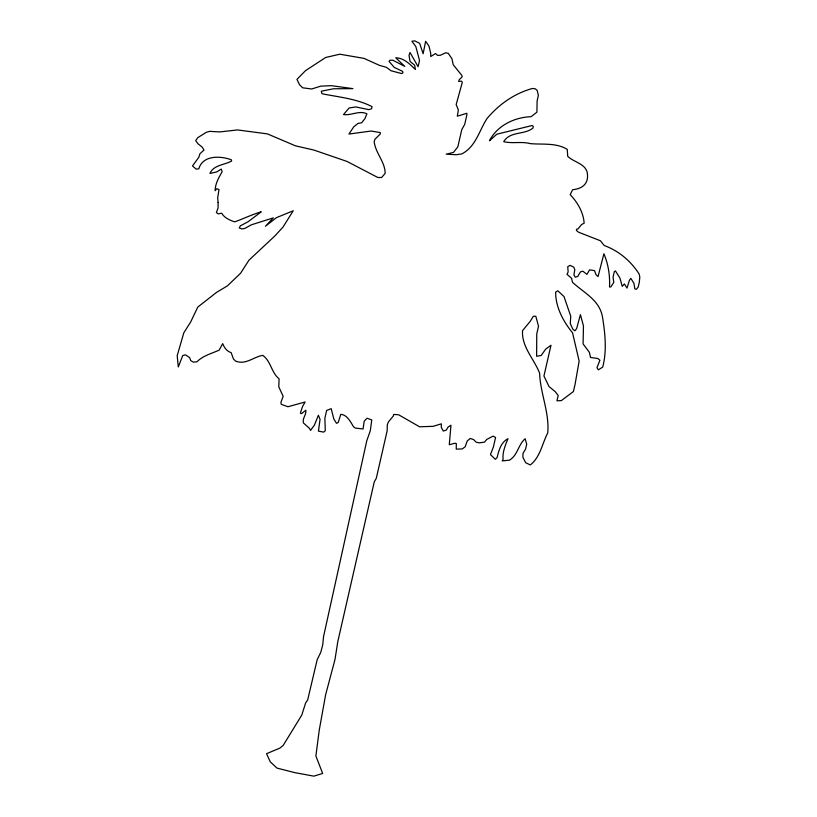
<?xml version="1.0" encoding="UTF-8"?>
<svg xmlns="http://www.w3.org/2000/svg" width="817" height="817" viewBox="0 0 817 817"><rect width="100%" height="100%" fill="white"/><g stroke="black" fill="none" stroke-linecap="round" stroke-linejoin="round"><path stroke-width="1.23" d="M218.108 202.493L218.078 207.875L216.403 212.583L218.2 213.891L221.662 213.186C224.379 217.914 229.72 220.192 234.663 221.867C243.507 218.742 251.973 214.534 261.246 211.797L248.184 221.683L240.341 225.86L239.248 228.004L242.026 228.944L244.855 228.403L251.37 224.808L273.338 217.873L265.433 226.238L276.381 217.679L293.252 210.766L282.876 227.249L274.91 235.899L248.96 260.184L240.576 273.225L227.514 285.797L216.372 292.517L197.755 307.11L190.647 322.031L183.794 332.856L177.197 355.671L178.29 366.935L182.732 355.558L185.439 354.803L189.615 357.601L190.77 360.624L193.404 362.145L196.928 361.808C203.116 355.558 211.45 353.618 219.14 350.146L222.704 343.62C224.185 347.603 226.891 351.422 231.191 352.689L233.437 358.949L235.49 361.022C245.284 365.332 253.464 356.958 262.757 355.344C270.968 361.134 271.305 372.613 279.097 378.863L278.791 386.839L283.152 396.306L280.854 402.515L281.303 404.354L287.931 406.743L305.109 402.005L302.576 406.417L300.442 412.881L300.922 413.637L301.841 413.412L305.844 410.205C306.589 414.689 302.147 418.294 303.373 422.889L309.5 428.425L310.562 430.406L314.371 425.197L318.385 415.261L320.06 419.335L318.446 431.131L323.655 432.111L325.278 430.743L324.87 418.273L326.667 410.43L331.202 408.643L333.826 419.019L336.533 423.339L338.269 422.43L340.781 414.321C347.164 414.73 350.656 422.134 353.567 426.811L355.242 428.067L363.075 428.996L364.198 421.225L367.068 418.192L371.786 419.989L370.285 430.733L366.782 440.761L323.512 636.77L322.766 644.746L320.744 652.415L317.159 659.738L307.692 699.893L305.629 702.947L301.769 715.089L283.193 745.4L279.894 748.117L266.546 753.683L270.274 761.842L277.004 768.113L294.886 772.647L313.861 776.15L322.654 773.444L315.893 756.001L319.243 730.143L325.646 694.675L335.001 659.452L337.789 641.631L374.227 481.989L376.269 478.364L387.166 430.753L387.289 424.942L388.361 422.011L393.324 415.986L393.671 414.474L395.653 414.525L398.767 414.842L419.529 426.78L433.184 426.331L441.323 423.829L441.303 427.403L443.263 431.039L446.256 430.13L448.165 426.995L450.964 425.238L449.279 444.754L454.803 443.243L456.325 443.59L456.243 449.136L462.269 448.931L465.149 446.807L467.283 440.935L470.255 438.433L473.574 439.587L476.168 442.171L479.191 442.875L484.542 442.109L486.748 439.434L493.09 436.115L495.572 437.483L493.407 446.93L490.445 454.609L495.347 459.317L497.083 457.632C498.921 450.371 500.729 442.559 508 438.678C505.325 445.245 502.322 452.261 503.078 459.491L502.159 460.88L509.491 460.175C517.804 455.161 518.172 444.652 525.168 438.709L526.689 444.223L525.566 449.146L523.013 453.333L522.9 457.285L525.648 462.698L530.304 464.955C540.272 457.214 542.131 443.672 547.737 432.939C549.596 412.759 540.292 393.324 539.608 373.165C534.104 358.929 521.43 346.786 522.543 330.64L530.315 321.214L533.307 316.302L535.809 316.25L538.515 326.218L536.759 333.908L536.616 356.283L541.171 355.466L545.756 349.043L550.985 345.264L543.938 376.024L549.014 386.533L555.305 391.711L558.185 395.489L556.959 400.81L561.381 400.585L573.432 391.517L575.056 384.419L579.151 361.073L572.543 332.785C563.322 321.663 555.478 306.906 555.662 292.169L557.848 290.801L564.006 296.571L570.736 316.179L570.297 323.552L572.768 329.098L574.862 330.824L576.588 328.73L580.427 314.668L583.461 325.952L583.083 343.916L589.292 352.198L590.579 357.468L597.819 358.51L599.913 360.236L596.972 367.66L598.34 369.846L602.701 367.109C607.082 350.595 605.101 333.234 602.425 316.608C599.351 299.859 583.767 292.762 572.543 282.345L571.543 278.25L566.967 274.308L568.142 272L567.733 266.75L569.99 265.341L573.759 267.169L574.8 269.661L573.912 274.931L575.331 277.188L577.752 276.463L580.407 271.918L582.827 271.183L586.933 274.379L589.588 269.845L594.562 270.662L595.93 274.522L598.034 276.606L603.896 253.801C608.338 264.116 610.095 275.891 609.523 286.981L610.81 286.951L613.771 282.478L613.056 277.167L614.313 271.652L615.446 270.948L619.929 278.097L622.237 286.358L624.392 283.948L626.996 288.095L629.427 280.282L630.836 278.352L633.91 283.244L634.86 288.932L636.392 289.289L638.179 287.114L639.303 282.222L639.803 277.188L639.211 274.155C630.877 261.042 618.867 250.911 604.192 245.498L600.434 240.77L578.538 232.202L576.373 230.414L576.649 229.189L578.017 228.862L581.592 224.532L584.155 223.184C583.45 212.359 577.537 202.371 570.195 194.63L572.656 189.707C583.021 188.707 589.394 183.12 587.086 171.754C584.216 163.237 573.544 162.083 567.713 156.333L567.253 149.358C556.04 142.556 542.805 144.732 530.407 143.639C521.654 141.198 512.228 143.894 503.711 141.637C510.043 130.986 524.422 135.091 532.939 128.085L533.307 126.451L532.153 125.501L496.818 134.213L489.475 140.769C497.308 125.471 514.393 117.331 531.081 116.678L536.922 112.174L537.106 100.889L538.372 95.344L537.137 90.248L535.074 88.747L532.388 88.471C514.363 93.485 499.044 104.28 486.993 118.567C479.109 130.689 475.821 146.815 461.707 153.964L456.029 154.719L446.184 154.168L453.466 152.411L457.826 146.886L461.779 129.597L464.689 124.429L466.783 115.299L466.895 113.267L457.285 116.208L458.378 109.927L456.162 104.617L462.299 82.333L461.544 81.128L458.705 81.506L459.083 79.872L462.187 76.808L461.83 75.358L453.251 64.798L451.903 58.661L448.308 53.371L445.694 52.768L440.302 55.301L437.544 55.362L435.553 53.524L430.733 56.547L430.753 53.452L428.986 46.181L425.637 41.289L423.124 53.759L419.662 43.352L414.74 40.85L411.901 41.228L415.833 46.589L419.519 60.489L418.1 66.688L410.011 52.472L409.021 55.331L410.032 61.398L414.658 65.207L415.393 69.496C409.777 64.145 404.129 58.068 395.734 57.772L404.772 66.371L392.783 60.182L390.015 60.233L389.066 61.398L394.223 67.382L402.597 71.365L402.944 72.825L401.739 73.571L391.047 70.773L386.339 67.29L379.558 65.391L363.974 58.375L339.841 54.208L325.687 57.476L305.476 70.691L296.949 79.382L299.573 84.764L302.658 87.797L311.665 88.992L320.724 86.153L331.283 85.673L352.944 88.624L333.469 88.787L321.306 91.208L321.908 93.659L324.39 94.231C340.444 97.254 357.305 99.082 372.031 106.629L371.521 108.824L368.722 109.631L355.712 106.935L349.084 108.018L343.518 114.564C351.187 115.759 359.592 110.029 366.894 113.849L364.933 118.618L361.655 122.785L358.03 123.408L353.781 126.778L348.92 134.059L371.081 131.037L380.293 132.579L380.262 134.019L375.013 139.186L374.166 141.596C375.452 153.096 385.144 161.858 385.164 173.398L381.61 177.503L377.842 177.503L347 161.439L313.922 150.073L295.458 145.835L267.435 133.896L237.594 129.934L219.732 131.925L209.714 131.353L206.303 132.313L197.837 137.613L195.702 140.595L197.888 143.71L202.065 146.989L203.984 150.032L199.94 153.749L198.848 157.262L192.506 165.943L196.131 169.099L198.807 168.843C202.79 154.975 220.416 155.751 231.334 159.795L231.64 161.02C224.379 165.034 213.625 164.881 209.938 173.429L216.719 171.938L221.264 169.088L222.173 171.693C218.803 177.565 215.269 183.498 215.116 190.729L216.771 188.717L218.987 189.524L217.669 197.898L218.108 202.493"/></g></svg>
